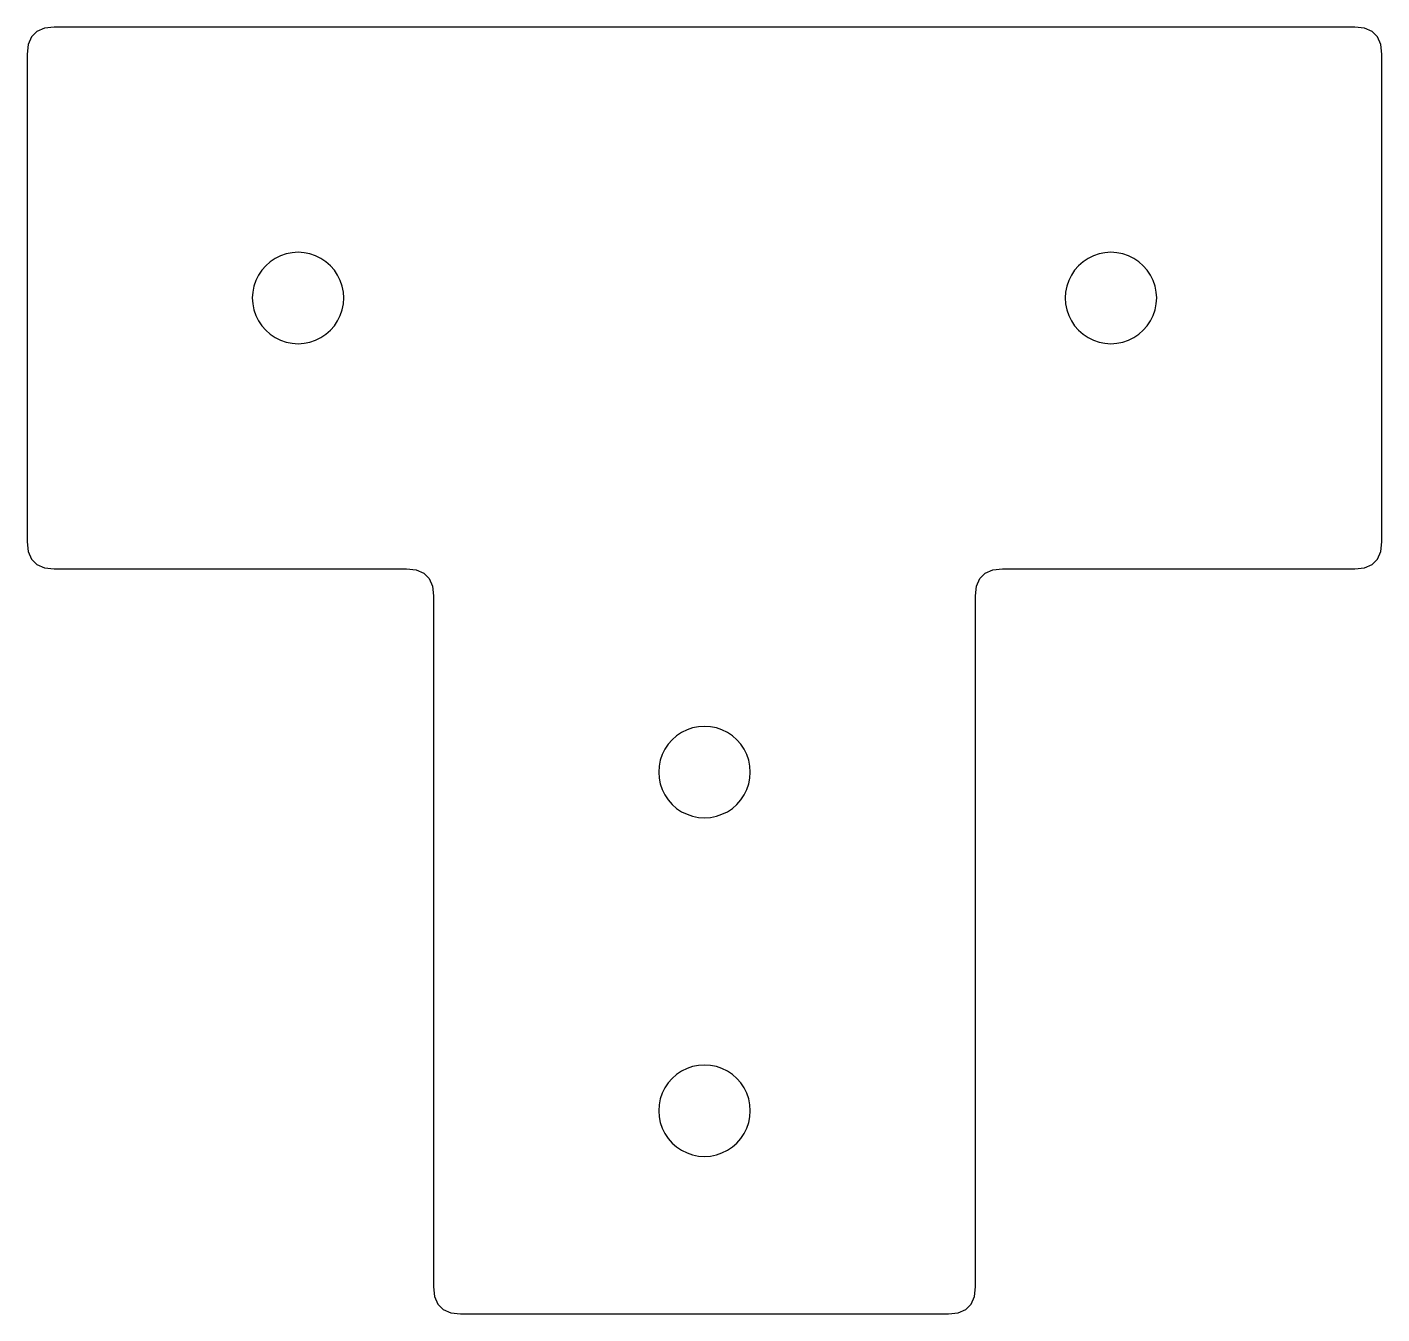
# Model space of a CAD drawing. Header units: millimetres. Extents: x -50 to 50, y -75 to 20.
import ezdxf

# ---------------------------------------------------------------- set-up
doc = ezdxf.new("R2010")
doc.units = ezdxf.units.MM

msp = doc.modelspace()

# ---------------------------------------------------------------- linework, layer by layer
at = {"layer": 'HOLES'}
for points in [[(-26.625, 0), (-26.6539, 0.4405), (-26.74, 0.8735), (-26.8819, 1.2916), (-27.0772, 1.6875), (-27.3224, 2.0546), (-27.6135, 2.3865), (-27.9454, 2.6776), (-28.3125, 2.9228), (-28.7084, 3.1181), (-29.1265, 3.26), (-29.5595, 3.3461), (-30, 3.375), (-30.4405, 3.3461), (-30.8735, 3.26), (-31.2916, 3.1181), (-31.6875, 2.9228), (-32.0546, 2.6776), (-32.3865, 2.3865), (-32.6776, 2.0546), (-32.9228, 1.6875), (-33.1181, 1.2916), (-33.26, 0.8735), (-33.3461, 0.4405), (-33.375, 0), (-33.3461, -0.4405), (-33.26, -0.8735), (-33.1181, -1.2916), (-32.9228, -1.6875), (-32.6776, -2.0546), (-32.3865, -2.3865), (-32.0546, -2.6776), (-31.6875, -2.9228), (-31.2916, -3.1181), (-30.8735, -3.26), (-30.4405, -3.3461), (-30, -3.375), (-29.5595, -3.3461), (-29.1265, -3.26), (-28.7084, -3.1181), (-28.3125, -2.9228), (-27.9454, -2.6776), (-27.6135, -2.3865), (-27.3224, -2.0546), (-27.0772, -1.6875), (-26.8819, -1.2916), (-26.74, -0.8735), (-26.6539, -0.4405)], [(33.375, 0), (33.3461, 0.4405), (33.26, 0.8735), (33.1181, 1.2916), (32.9228, 1.6875), (32.6776, 2.0546), (32.3865, 2.3865), (32.0546, 2.6776), (31.6875, 2.9228), (31.2916, 3.1181), (30.8735, 3.26), (30.4405, 3.3461), (30, 3.375), (29.5595, 3.3461), (29.1265, 3.26), (28.7084, 3.1181), (28.3125, 2.9228), (27.9454, 2.6776), (27.6135, 2.3865), (27.3224, 2.0546), (27.0772, 1.6875), (26.8819, 1.2916), (26.74, 0.8735), (26.6539, 0.4405), (26.625, 0), (26.6539, -0.4405), (26.74, -0.8735), (26.8819, -1.2916), (27.0772, -1.6875), (27.3224, -2.0546), (27.6135, -2.3865), (27.9454, -2.6776), (28.3125, -2.9228), (28.7084, -3.1181), (29.1265, -3.26), (29.5595, -3.3461), (30, -3.375), (30.4405, -3.3461), (30.8735, -3.26), (31.2916, -3.1181), (31.6875, -2.9228), (32.0546, -2.6776), (32.3865, -2.3865), (32.6776, -2.0546), (32.9228, -1.6875), (33.1181, -1.2916), (33.26, -0.8735), (33.3461, -0.4405)], [(3.375, -35), (3.3461, -34.5595), (3.26, -34.1265), (3.1181, -33.7084), (2.9228, -33.3125), (2.6776, -32.9454), (2.3865, -32.6135), (2.0546, -32.3224), (1.6875, -32.0772), (1.2916, -31.8819), (0.8735, -31.74), (0.4405, -31.6539), (0, -31.625), (-0.4405, -31.6539), (-0.8735, -31.74), (-1.2916, -31.8819), (-1.6875, -32.0772), (-2.0546, -32.3224), (-2.3865, -32.6135), (-2.6776, -32.9454), (-2.9228, -33.3125), (-3.1181, -33.7084), (-3.26, -34.1265), (-3.3461, -34.5595), (-3.375, -35), (-3.3461, -35.4405), (-3.26, -35.8735), (-3.1181, -36.2916), (-2.9228, -36.6875), (-2.6776, -37.0546), (-2.3865, -37.3865), (-2.0546, -37.6776), (-1.6875, -37.9228), (-1.2916, -38.1181), (-0.8735, -38.26), (-0.4405, -38.3461), (0, -38.375), (0.4405, -38.3461), (0.8735, -38.26), (1.2916, -38.1181), (1.6875, -37.9228), (2.0546, -37.6776), (2.3865, -37.3865), (2.6776, -37.0546), (2.9228, -36.6875), (3.1181, -36.2916), (3.26, -35.8735), (3.3461, -35.4405)], [(3.375, -60), (3.3461, -59.5595), (3.26, -59.1265), (3.1181, -58.7084), (2.9228, -58.3125), (2.6776, -57.9454), (2.3865, -57.6135), (2.0546, -57.3224), (1.6875, -57.0772), (1.2916, -56.8819), (0.8735, -56.74), (0.4405, -56.6539), (0, -56.625), (-0.4405, -56.6539), (-0.8735, -56.74), (-1.2916, -56.8819), (-1.6875, -57.0772), (-2.0546, -57.3224), (-2.3865, -57.6135), (-2.6776, -57.9454), (-2.9228, -58.3125), (-3.1181, -58.7084), (-3.26, -59.1265), (-3.3461, -59.5595), (-3.375, -60), (-3.3461, -60.4405), (-3.26, -60.8735), (-3.1181, -61.2916), (-2.9228, -61.6875), (-2.6776, -62.0546), (-2.3865, -62.3865), (-2.0546, -62.6776), (-1.6875, -62.9228), (-1.2916, -63.1181), (-0.8735, -63.26), (-0.4405, -63.3461), (0, -63.375), (0.4405, -63.3461), (0.8735, -63.26), (1.2916, -63.1181), (1.6875, -62.9228), (2.0546, -62.6776), (2.3865, -62.3865), (2.6776, -62.0546), (2.9228, -61.6875), (3.1181, -61.2916), (3.26, -60.8735), (3.3461, -60.4405)]]:
    msp.add_lwpolyline(points, close=True, dxfattribs=at)
at = {"layer": 'OUTLINE'}
msp.add_lwpolyline([(-50, -18), (-49.92, -18.72), (-49.68, -19.28), (-49.28, -19.68), (-48.72, -19.92), (-48, -20), (-22, -20), (-21.28, -20.08), (-20.72, -20.32), (-20.32, -20.72), (-20.08, -21.28), (-20, -22), (-20, -73), (-19.92, -73.72), (-19.68, -74.28), (-19.28, -74.68), (-18.72, -74.92), (-18, -75), (18, -75), (18.72, -74.92), (19.28, -74.68), (19.68, -74.28), (19.92, -73.72), (20, -73), (20, -22), (20.08, -21.28), (20.32, -20.72), (20.72, -20.32), (21.28, -20.08), (22, -20), (48, -20), (48.72, -19.92), (49.28, -19.68), (49.68, -19.28), (49.92, -18.72), (50, -18), (50, 18), (49.92, 18.72), (49.68, 19.28), (49.28, 19.68), (48.72, 19.92), (48, 20), (-48, 20), (-48.72, 19.92), (-49.28, 19.68), (-49.68, 19.28), (-49.92, 18.72), (-50, 18)], close=True, dxfattribs=at)

doc.saveas('drawing.dxf')
